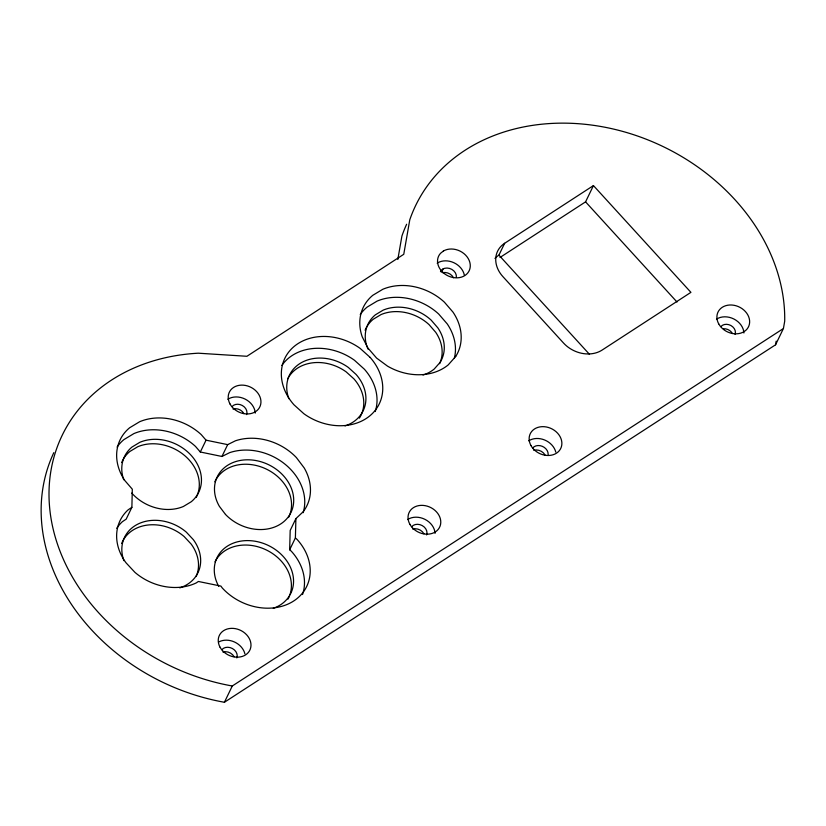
<?xml version="1.0" encoding="UTF-8"?>
<svg xmlns="http://www.w3.org/2000/svg" width="826" height="826" viewBox="0 0 826 826"><rect width="100%" height="100%" fill="white"/><g stroke="black" fill="none" stroke-linecap="round" stroke-linejoin="round"><path stroke-width="1.24" d="M116.714 528.289A52.038 42.312 25.8 0 1 122.393 521.681L126.161 519.162L131.881 507.329L132.305 489.188L124.86 480.587A52.41 42.611 25.8 0 1 129.61 427.785L139.666 421.725A52.41 42.611 25.8 0 1 201.214 434.59L206.046 440.175L227.666 444.636L235.42 440.795A52.368 42.58 25.8 0 1 296.389 457.573L304.216 467.95A52.368 42.58 25.8 0 1 303.132 511.8L295.904 518.614L290.184 530.447L289.668 549.775L291.299 551.2A52.286 42.518 25.8 0 1 302.533 594.513M289.668 549.775L295.388 537.943L295.904 518.614M397.822 259.478L401.911 236.06A197.59 160.657 25.8 0 1 406.629 224.259M53.804 452.669A197.59 160.657 25.8 0 0 91.005 629.267L91.676 630.001A197.59 160.657 25.8 0 0 224.414 702.265L775.552 344.803L776.192 341.128M783.42 328.531L784.7 321.18A197.59 160.657 25.8 0 0 621.565 131.097A197.59 160.657 25.8 0 0 409.779 219.788L403.759 254.294L246.912 356.285L198.302 353.198A197.59 160.657 25.8 0 0 98.862 612.995L99.543 613.728A197.59 160.657 25.8 0 0 232.282 685.993L783.42 328.531L775.552 344.803M303.121 512.709A52.368 42.58 25.8 0 0 285.207 464.346A52.368 42.58 25.8 0 0 229.7 452.627L221.946 456.468L200.315 452.008L206.046 440.175M221.946 456.468L227.666 444.636M224.414 702.265L232.282 685.993M441.549 272.188L443.159 268.853L444.739 268.295A8.487 6.897 25.8 0 1 456.355 277.071M494.98 258.445A28.229 22.952 25.8 0 1 498.914 255.131L504.634 243.298L593.44 185.582L690.918 292.352L602.113 350.069A28.229 22.952 25.8 0 1 563.538 343.038L502.848 276.555A28.229 22.952 25.8 0 1 504.634 243.298M499.978 257.485L585.572 201.854L593.44 185.582M437.202 263.236L437.697 262.833A16.933 13.774 25.8 0 1 464.326 275.13M443.159 268.853L441.476 270.195A8.487 6.897 25.8 0 0 440.475 271.702M131.881 507.329L128.113 509.849A52.038 42.312 25.8 0 0 125.996 562.774L134.958 572.387A52.038 42.312 25.8 0 0 196.216 582.929L198.385 581.473L220.903 586.088L222.256 587.957A52.286 42.518 25.8 0 0 293.705 600.987A52.286 42.518 25.8 0 0 297.019 539.368L295.388 537.943M585.572 201.854L677.01 302.017M498.914 255.131L589.496 354.344M200.315 452.008L195.494 446.422A52.41 42.611 25.8 0 0 133.946 433.567L123.89 439.618A52.41 42.611 25.8 0 0 117.096 447.021M367.188 347.261L368.282 349.398M214.832 481.795A40.949 33.298 25.8 0 1 266.509 469.168A40.949 33.298 25.8 0 1 288.501 517.551M121.649 462.581A41.197 33.494 25.8 0 1 129.816 451.502L137.725 446.742A41.197 33.494 25.8 0 1 184.972 455.849A41.197 33.494 25.8 0 1 196.247 497.386M121.628 543.508A40.753 33.133 25.8 0 1 184.167 536.57L191.188 544.097A40.753 33.133 25.8 0 1 196.092 576.527M214.997 561.856A40.98 33.319 25.8 0 1 264.506 549.125A40.98 33.319 25.8 0 1 289.967 594.586M289.544 595.752A40.98 33.319 25.8 0 1 287.964 599.129M287.716 378.773A40.939 33.288 25.8 0 1 346.146 371.855L353.92 378.866A40.939 33.288 25.8 0 1 359.382 418.121M365.113 330.245A40.856 33.216 25.8 0 1 366.744 326.879M367.384 325.826A40.856 33.216 25.8 0 1 373.228 319.259L381.065 314.551A40.856 33.216 25.8 0 1 429.035 324.597L435.746 332.351A40.856 33.216 25.8 0 1 439.639 363.677M442.591 272.735A8.487 6.897 25.8 0 1 453.484 277.773M723.721 328.748A8.146 6.618 25.8 0 1 732.404 333.518M533.782 450.325A8.663 7.042 25.8 0 1 545.077 455.054M412.732 529.094A8.58 6.98 25.8 0 1 423.914 533.772M222.917 652.055A8.621 7.011 25.8 0 1 234.15 656.753M232.994 409.025A8.374 6.804 25.8 0 1 243.907 413.589M345.02 425.917A40.939 33.288 25.8 0 0 356.068 374.436L348.293 367.415A40.939 33.288 25.8 0 0 302.182 362.222A40.939 33.288 25.8 0 0 288.842 398.7M422.984 375.014A40.856 33.216 25.8 0 0 434.166 369.077L440 362.511A40.856 33.216 25.8 0 0 437.894 327.922L431.182 320.158A40.856 33.216 25.8 0 0 383.212 310.111L375.365 314.82A40.856 33.216 25.8 0 0 366.816 346.146M218.704 586.326A40.98 33.319 25.8 0 1 235.327 542.434A40.98 33.319 25.8 0 1 288.728 563.962A40.98 33.319 25.8 0 1 273.261 608.308M281.842 365.453A52.43 42.632 25.8 0 1 354.457 360.25L364.421 369.243A52.43 42.632 25.8 0 1 375.221 411.544M360.25 314.541A52.42 42.622 25.8 0 1 367.054 307.148L377.11 301.098A52.42 42.622 25.8 0 1 438.658 313.994L447.269 323.947A52.42 42.622 25.8 0 1 454.372 358.102M179.769 587.875A40.753 33.133 25.8 0 0 193.336 539.657L186.315 532.13A40.753 33.133 25.8 0 0 138.871 523.632A40.753 33.133 25.8 0 0 123.9 560.668M131.737 493.07A41.197 33.494 25.8 0 0 183.372 506.493L191.271 501.733A41.197 33.494 25.8 0 0 191.88 456.169A41.197 33.494 25.8 0 0 139.862 442.302L131.964 447.062A41.197 33.494 25.8 0 0 123.735 479.772M227.821 399.278A16.933 13.774 25.8 0 1 245.177 399.123A16.933 13.774 25.8 0 1 255.234 413.103M232.044 406.599A8.374 6.804 25.8 0 1 242.307 405.483A8.374 6.804 25.8 0 1 246.582 414.59M218.952 641.864A16.933 13.774 25.8 0 1 244.899 653.82M221.874 649.69A8.621 7.011 25.8 0 1 232.436 648.534A8.621 7.011 25.8 0 1 236.835 657.919M716.514 319.146A16.933 13.774 25.8 0 1 733.86 318.991A16.933 13.774 25.8 0 1 743.916 332.981M720.922 326.6A8.146 6.618 25.8 0 1 730.896 325.516A8.146 6.618 25.8 0 1 735.057 334.375M528.743 440.816A16.933 13.774 25.8 0 1 555.784 452.132M532.729 447.971A8.663 7.042 25.8 0 1 542.321 446.329A8.663 7.042 25.8 0 1 548.154 454.434M407.652 519.513A16.933 13.774 25.8 0 1 424.998 519.368A16.933 13.774 25.8 0 1 435.054 533.348M411.699 526.72A8.58 6.98 25.8 0 1 422.21 525.573A8.58 6.98 25.8 0 1 426.598 534.918M455.694 356.491L448.198 364.916A52.42 42.622 25.8 0 1 387.508 366.125L376.594 358.071L367.993 348.118L362.273 336.925A52.42 42.622 25.8 0 1 372.774 295.316L382.83 289.265A52.42 42.622 25.8 0 1 444.378 302.151L452.989 312.114A52.42 42.622 25.8 0 1 455.694 356.491M443.417 251.001L440.516 253.324A16.933 13.774 25.8 0 0 441.311 270.752L444.46 273.716A16.933 13.774 25.8 0 0 466.411 274.397A16.933 13.774 25.8 0 0 465.534 255.048A16.933 13.774 25.8 0 0 443.417 251.001M370.141 357.41L360.177 348.417A52.43 42.632 25.8 0 0 293.88 346.662A52.43 42.632 25.8 0 0 293.953 404.781L303.916 413.764A52.43 42.632 25.8 0 0 370.213 415.53A52.43 42.632 25.8 0 0 370.141 357.41M225.488 514.433L219.365 506.317A40.949 33.298 25.8 0 1 251.476 459.958A40.949 33.298 25.8 0 1 291.02 512.378A40.949 33.298 25.8 0 1 225.488 514.433M230.031 404.007A16.933 13.774 25.8 0 0 258.373 409.169A16.933 13.774 25.8 0 0 245.343 385.422A16.933 13.774 25.8 0 0 230.031 404.007M220.057 647.233A16.933 13.774 25.8 0 0 248.409 652.395A16.933 13.774 25.8 0 0 235.369 628.648A16.933 13.774 25.8 0 0 220.057 647.233M718.713 323.875A16.933 13.774 25.8 0 0 747.065 329.037A16.933 13.774 25.8 0 0 734.035 305.29A16.933 13.774 25.8 0 0 718.713 323.875M530.953 445.544A16.933 13.774 25.8 0 0 559.295 450.707A16.933 13.774 25.8 0 0 546.265 426.959A16.933 13.774 25.8 0 0 530.953 445.544M409.851 524.242A16.933 13.774 25.8 0 0 438.203 529.404A16.933 13.774 25.8 0 0 425.163 505.657A16.933 13.774 25.8 0 0 409.851 524.242"/></g></svg>
